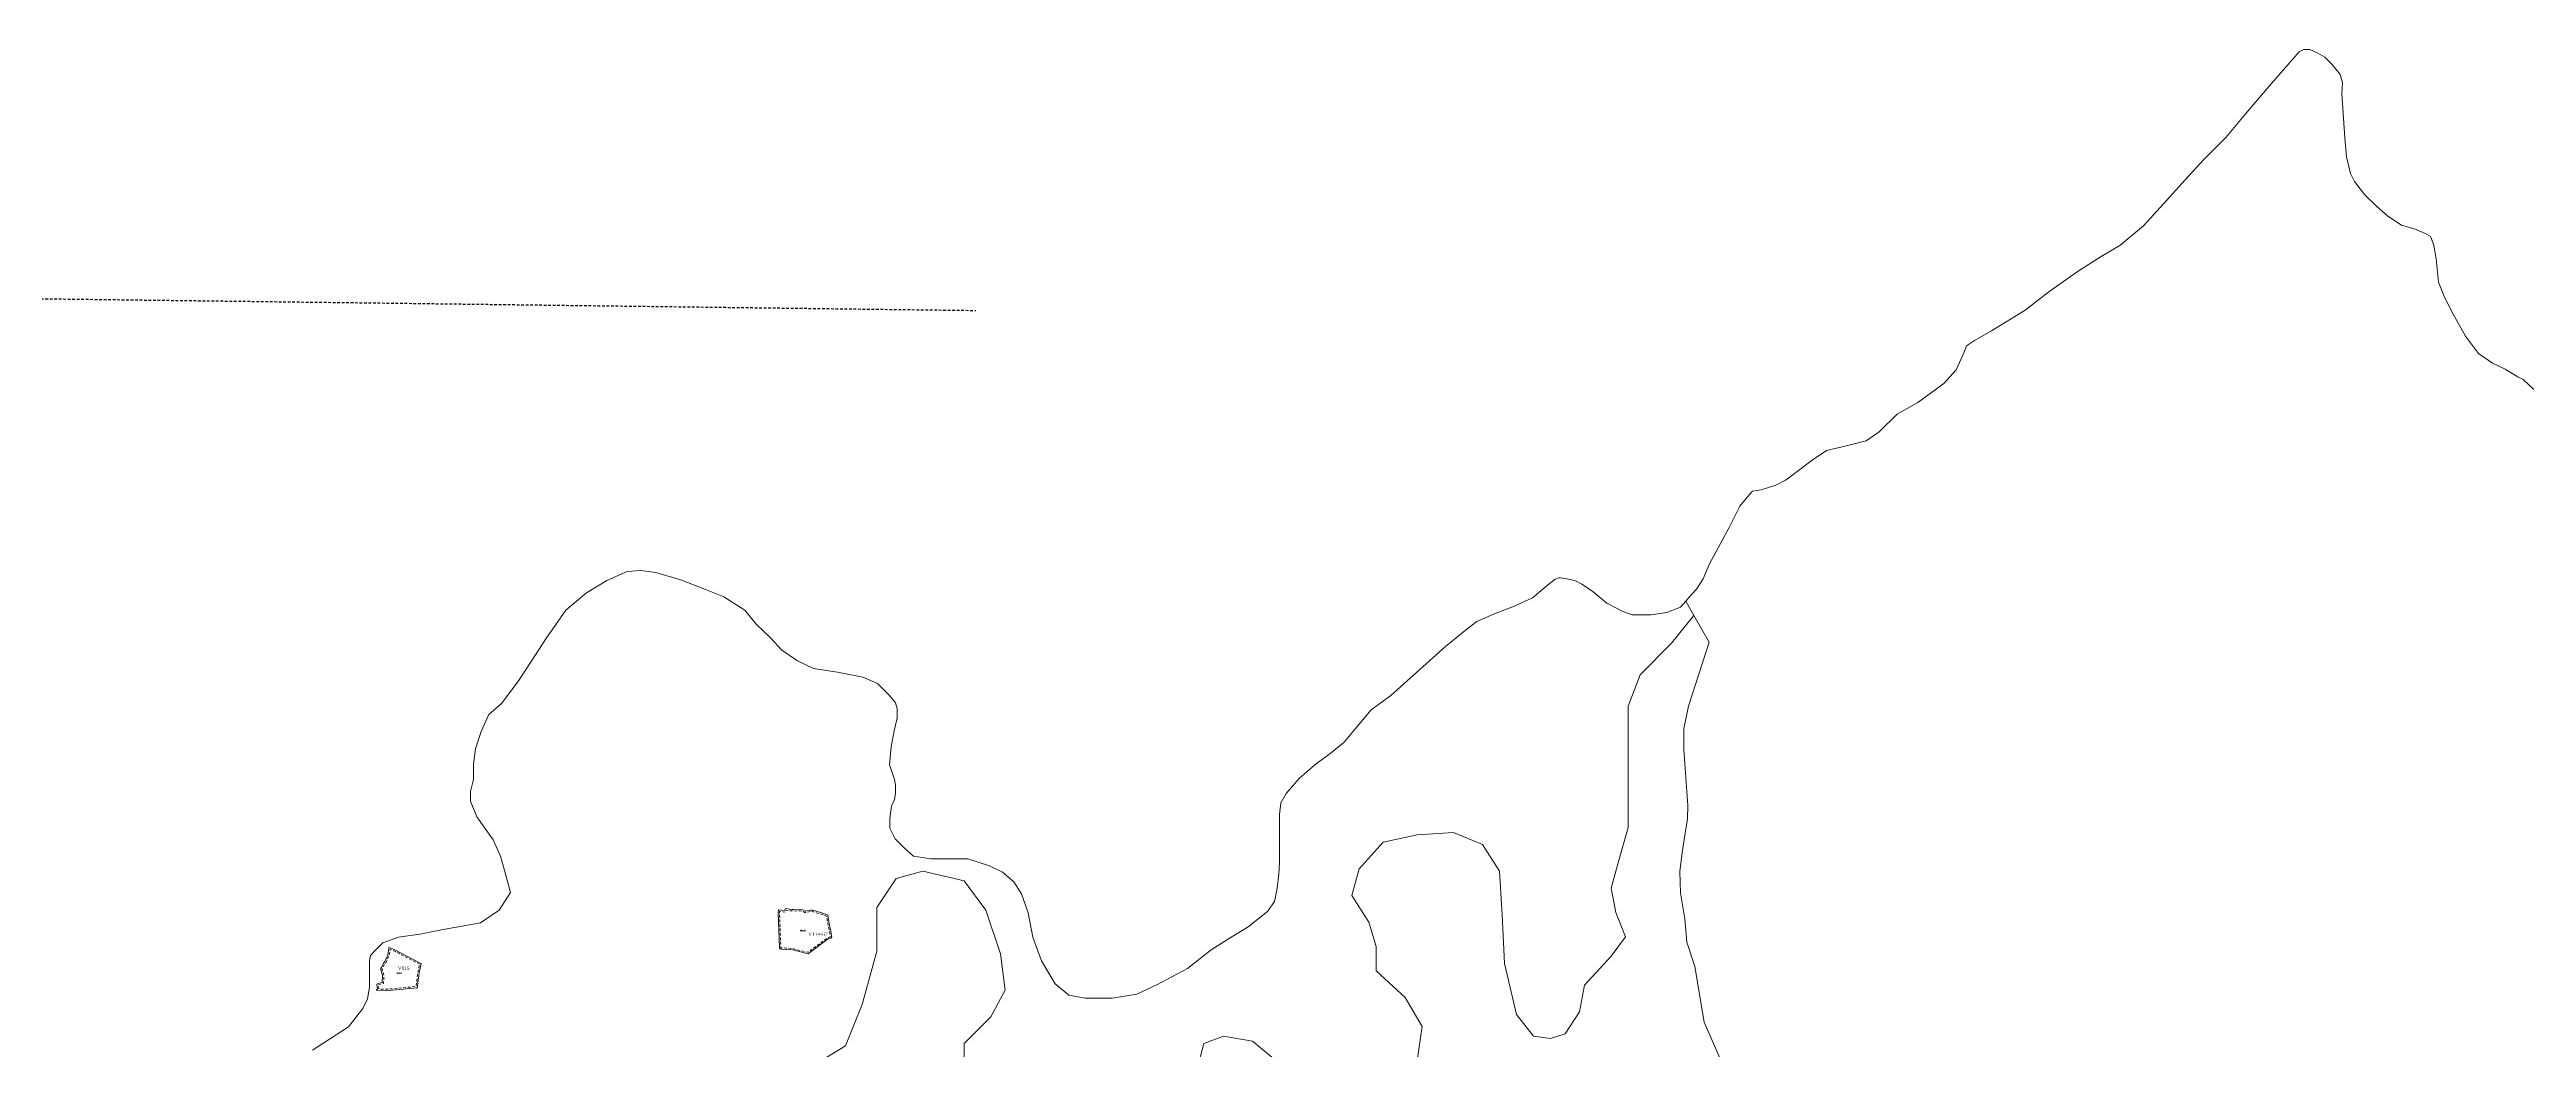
# Model space of a CAD drawing. Header units: metres. Extents: x 542180 to 550635, y 1840441 to 1846931.
# Drawn here: x 543310 to 545161, y 1844473 to 1845220 of the extents above; entities that cross this region are included whole.
import ezdxf
from ezdxf.enums import TextEntityAlignment as Align

# ---------------------------------------------------------------- set-up
doc = ezdxf.new("R2010")
doc.units = ezdxf.units.M
doc.header["$MEASUREMENT"] = 0
doc.linetypes.add('DGN Style 2', pattern=[3.355162, 2.013097, -1.342065])
for name, color, linetype, lineweight in [('Level 10', 7, 'Continuous', 0), ('Level 28', 7, 'Continuous', 0), ('Level 30', 7, 'Continuous', 0), ('Level 34', 7, 'Continuous', 0), ('Level 5', 7, 'Continuous', 0), ('Level 6', 7, 'Continuous', 0)]:
    doc.layers.add(name, color=color, linetype=linetype, lineweight=lineweight)
doc.styles.add('Style-Times New Roman', font='times.ttf')

msp = doc.modelspace()

# ---------------------------------------------------------------- linework, layer by layer
at = {"layer": 'Level 10', "color": 7, "lineweight": 0}
msp.add_line((544532.74, 1844807.96), (544538.83, 1844797.22), dxfattribs=at)
at = {"layer": 'Level 10', "color": 7, "lineweight": 0, "flags": 128}
for points in [[(544532.74, 1844807.96), (544535.49, 1844811.07), (544540.84, 1844816.82), (544545.74, 1844824.41), (544550.43, 1844835.77), (544565.29, 1844862.84), (544573.04, 1844878.73), (544580.47, 1844887.56), (544582.61, 1844889.93), (544589.12, 1844891.11), (544600.13, 1844894.49), (544607.72, 1844898.52), (544627.12, 1844913.05), (544637.96, 1844920.29), (544649.55, 1844923.19), (544667.63, 1844927.5), (544677.24, 1844934.23), (544690.58, 1844947.58), (544706.14, 1844956.14), (544725.49, 1844970.45), (544734.68, 1844980.57), (544740.84, 1844993.8), (544742.58, 1844998.43), (544748.52, 1845002.6), (544761.17, 1845009.71), (544786.29, 1845025.26), (544805.14, 1845039.71), (544825.97, 1845054.26), (544843.24, 1845065.26), (544857.14, 1845073.45), (544874.68, 1845088.06), (544889.71, 1845104.74), (544905.99, 1845122.62), (544919.8, 1845137.62), (544936.24, 1845154.07), (544949.94, 1845170.6), (544968.56, 1845192.41), (544991.16, 1845218.08), (544994.46, 1845219.85), (544999.08, 1845219.85), (545005, 1845217.04), (545010.31, 1845214.05), (545015.36, 1845209), (545021.74, 1845201.27), (545023.45, 1845195.02), (545023.07, 1845187), (545025.08, 1845153.89), (545026.34, 1845139.72), (545029.44, 1845127.29), (545032.47, 1845121.22), (545039.97, 1845111.5), (545049.19, 1845102.7), (545057.23, 1845095.51), (545067.64, 1845088.71), (545078.5, 1845085.36), (545085.76, 1845082.09), (545089.2, 1845080.13), (545090.01, 1845078.5), (545091.68, 1845073.46), (545093.53, 1845063.5), (545095.19, 1845046.09), (545099.66, 1845034.89), (545106.22, 1845022.17), (545115.26, 1845005.72), (545124.99, 1844992.89), (545135.52, 1844985.56), (545144.92, 1844981.06), (545154.41, 1844975.52), (545158.45, 1844973.5), (545166.45, 1844965.87)], [(544532.74, 1844807.96), (544528.7, 1844803.36), (544518.69, 1844799.36), (544506.63, 1844797.64), (544492.65, 1844797.64), (544485.65, 1844800.14), (544473.85, 1844806.45), (544463.59, 1844814.76), (544455.65, 1844820.17), (544449.94, 1844823.34), (544443.92, 1844824.61), (544439.26, 1844825.28), (544438, 1844825.28), (544435.21, 1844824.21), (544430.74, 1844820.68), (544418.26, 1844810.35), (544403.93, 1844803.78), (544389.01, 1844798.25), (544376.64, 1844792.57), (544369.09, 1844787.04), (544353.32, 1844773.98), (544312.3, 1844737.36), (544297.78, 1844726.61), (544286.17, 1844712.87), (544277.46, 1844702.42), (544267.97, 1844694.7), (544255.35, 1844685.37), (544243.79, 1844675.37), (544234.08, 1844664.13), (544230.16, 1844657.16), (544229.25, 1844648.45), (544229.25, 1844612.65), (544228.66, 1844603.98), (544227.51, 1844593.58), (544225.51, 1844583.54), (544220.21, 1844575.97), (544205.83, 1844564.58), (544191.13, 1844555.53), (544178.2, 1844547.44), (544160.34, 1844533.48), (544138.09, 1844521.48), (544122.65, 1844514.36), (544104.03, 1844511.35), (544084.1, 1844511.35), (544071.66, 1844513.43), (544061.59, 1844522.06), (544051.27, 1844539.08), (544044.75, 1844556.87), (544041.43, 1844575.14), (544036.36, 1844589.35), (544030.73, 1844598.27), (544022.26, 1844605.33), (544012.44, 1844610.25), (543996.32, 1844615.29), (543968.66, 1844615.29), (543955.6, 1844617.36), (543948.95, 1844623.28), (543941.92, 1844630.31), (543937.91, 1844638.33), (543937.91, 1844645.44), (543939.22, 1844654.64), (543941.48, 1844659.75), (543942.33, 1844664.38), (543942.33, 1844670.72), (543941.47, 1844674.6), (543937.8, 1844685.61), (543939.06, 1844699.01), (543941.35, 1844711.05), (543943.42, 1844720.36), (543943.42, 1844727.57), (543942.36, 1844731.79), (543937.53, 1844737.51), (543928.73, 1844746.31), (543917.95, 1844751.01), (543898.92, 1844754.71), (543880.92, 1844757.62), (543869.02, 1844763.25), (543857.44, 1844771.19), (543848.77, 1844780.44), (543838.08, 1844790.58), (543829.65, 1844801.12), (543814.09, 1844811.17), (543800.37, 1844816.45), (543782.37, 1844823.55), (543763.3, 1844829.37), (543751.92, 1844830.86), (543741.66, 1844829.93), (543726.59, 1844823.39), (543711.42, 1844813.97), (543695.94, 1844801.06), (543681.08, 1844779.82), (543670.07, 1844762.75), (543660, 1844747.62), (543647.85, 1844731.42), (543638.47, 1844723.07), (543632.64, 1844710.42), (543628.54, 1844697.61), (543627.02, 1844685.97), (543627.02, 1844675.37), (543626.81, 1844673.67), (543624.81, 1844665.66), (543624.81, 1844658.47), (543629.53, 1844646.67), (543641.59, 1844629.65), (543647.07, 1844617.48), (543650.52, 1844604.82), (543654.69, 1844590.2), (543646.11, 1844576.92), (543632.08, 1844567.57), (543603.12, 1844562.35), (543586.94, 1844558.99), (543570.86, 1844556.85), (543559.22, 1844552.66), (543553.3, 1844546.73), (543550.1, 1844543.13), (543549.12, 1844539.53), (543549.12, 1844519.48), (543547.77, 1844510.69), (543544.22, 1844503.56), (543533.65, 1844489.9), (543506.56, 1844472.58)], [(544538.83, 1844797.22), (544522.2, 1844776.41), (544498.66, 1844752.86), (544489.61, 1844729.3), (544489.61, 1844638.72), (544482.36, 1844613.35), (544476.93, 1844593.42), (544480.55, 1844575.31), (544487.8, 1844557.19), (544476.93, 1844542.7), (544457.02, 1844520.95), (544453.39, 1844501.03), (544442.53, 1844484.72), (544431.67, 1844481.1), (544418.99, 1844482.91), (544406.32, 1844499.21), (544397.27, 1844537.26), (544395.45, 1844573.49), (544393.64, 1844606.11), (544380.97, 1844626.04), (544359.24, 1844635.09), (544332.08, 1844633.28), (544306.73, 1844627.85), (544288.63, 1844607.92), (544283.2, 1844587.99), (544295.87, 1844568.06), (544301.3, 1844549.94), (544301.3, 1844531.82), (544323.03, 1844511.9), (544335.7, 1844490.15), (544332.08, 1844464.79)], [(544563.78, 1844454.12), (544546.47, 1844493.49), (544539.41, 1844535.08), (544533.5, 1844553.14), (544532.04, 1844570.53), (544528.84, 1844590.03), (544528.3, 1844605.99), (544530.06, 1844620.1), (544532.25, 1844634.54), (544533.92, 1844644.92), (544534.25, 1844655.34), (544531.38, 1844697), (544531.35, 1844712.73), (544534.83, 1844729.4), (544550.2, 1844777.17), (544538.83, 1844797.22)], [(543993.5, 1844464.79), (543993.5, 1844477.47), (544013.41, 1844497.4), (544024.28, 1844517.33), (544020.66, 1844544.51), (544009.79, 1844577.12), (543993.5, 1844598.86), (543962.72, 1844606.11), (543942.8, 1844600.67), (543928.32, 1844578.93), (543928.32, 1844546.32), (543917.45, 1844506.46), (543904.78, 1844475.66), (543881.24, 1844461.17)], [(544230.69, 1844461.17), (544208.96, 1844479.28), (544187.23, 1844482.91), (544172.75, 1844477.47), (544167.32, 1844457.54)]]:
    msp.add_lwpolyline(points, dxfattribs=at)
at = {"layer": 'Level 30', "color": 5, "linetype": 'Continuous', "lineweight": 0, "flags": 128}
for points in [[(543894.582, 1844557.2423), (543894.2713, 1844556.3286), (543894.1437, 1844556.0134), (543892.3084, 1844555.7508), (543877.2096, 1844544.5541), (543876.8902, 1844544.5227), (543874.9213, 1844544.8867), (543872.1949, 1844545.5971), (543868.3353, 1844546.5516), (543865.4266, 1844547.3314), (543860.4314, 1844547.7482), (543857.4371, 1844547.9171), (543856.5693, 1844547.9461), (543856.1769, 1844548.0346), (543855.6438, 1844548.5348), (543855.5695, 1844549.2619), (543854.5959, 1844575.3372), (543854.8067, 1844577.1893), (543859.2778, 1844576.6803), (543859.9602, 1844578.2541), (543862.9157, 1844577.6925), (543863.4155, 1844577.663), (543864.9232, 1844577.6449), (543865.4236, 1844577.6202), (543866.4087, 1844577.4328), (543866.9084, 1844577.4014), (543870.9462, 1844577.507), (543872.9387, 1844577.3276), (543874.8396, 1844576.3432), (543875.3465, 1844576.376), (543875.856, 1844576.4307), (543878.9529, 1844577.1114), (543879.4534, 1844577.0874), (543879.9481, 1844577.0132), (543880.4408, 1844576.9205), (543888.7217, 1844574.5137), (543890.1604, 1844573.8895), (543891.2949, 1844573.4534), (543891.9073, 1844573.1851), (543891.7504, 1844572.8728), (543891.8437, 1844572.1468), (543892.0023, 1844571.1567), (543891.9777, 1844571.1532), (543892.0486, 1844570.6582), (543892.0832, 1844570.6632), (543892.1194, 1844570.1633), (543892.1641, 1844570.1697), (543892.3258, 1844569.1826), (543892.3794, 1844568.6852), (543892.4132, 1844568.185), (543892.6437, 1844567.2078), (543893.0438, 1844565.2446), (543893.916, 1844561.8338), (543894.0184, 1844561.3433), (543894.4603, 1844557.8709), (543894.582, 1844557.2423)], [(543587.7319, 1844537.0255), (543587.5984, 1844537.2588), (543567.223, 1844547.9887), (543563.7577, 1844549.0753), (543563.6498, 1844548.0612), (543563.0217, 1844543.76), (543562.8342, 1844543.2948), (543561.7117, 1844541.0267), (543560.5369, 1844538.2511), (543559.7899, 1844537.4373), (543558.0875, 1844534.3031), (543557.6028, 1844533.7076), (543557.6013, 1844533.6771), (543557.6436, 1844533.3169), (543557.7604, 1844532.6892), (543558.0924, 1844531.1627), (543558.248, 1844530.6508), (543558.953, 1844528.5975), (543559.0049, 1844528.0927), (543558.7925, 1844523.5966), (543558.7352, 1844523.0994), (543555.5862, 1844522.3141), (543554.6745, 1844521.8758), (543555.2366, 1844518.3286), (543554.7094, 1844517.8639), (543554.283, 1844517.3921), (543561.3629, 1844516.9041), (543584.6089, 1844519.0794), (543585.0019, 1844519.5798), (543585.3809, 1844522.9265), (543585.687, 1844524.837), (543586.0094, 1844528.0469), (543586.3082, 1844530.3667), (543587.7319, 1844537.0255)]]:
    msp.add_lwpolyline(points, dxfattribs=at)
at = {"layer": 'Level 34', "color": 2, "linetype": 'DGN Style 2', "lineweight": 30}
msp.add_line((542179.77, 1845047.87), (544002.33, 1845024.98), dxfattribs=at)
at = {"layer": 'Level 6', "color": 2, "linetype": 'DGN Style 2', "lineweight": 0, "flags": 128}
for points in [[(543893.549766, 1844557.312881), (543893.415985, 1844556.919461), (543891.916121, 1844556.704856), (543876.865854, 1844545.544147), (543875.138551, 1844545.863481), (543872.441018, 1844546.56636), (543868.584834, 1844547.520015), (543865.599022, 1844548.320488), (543860.501147, 1844548.745855), (543857.481964, 1844548.916159), (543856.697135, 1844548.942386), (543856.662556, 1844548.950185), (543856.600622, 1844549.008297), (543856.5676, 1844549.331457), (543855.59802, 1844575.299097), (543855.687196, 1844576.082603), (543859.900614, 1844575.602938), (543860.559428, 1844577.122342), (543862.792389, 1844576.698038), (543863.380018, 1844576.663354), (543864.892537, 1844576.645196), (543865.304939, 1844576.62484), (543866.283411, 1844576.438701), (543866.890079, 1844576.400579), (543870.914328, 1844576.505825), (543872.653326, 1844576.349249), (543874.626675, 1844575.327331), (543875.432198, 1844575.379454), (543876.017193, 1844575.442259), (543879.037763, 1844576.106182), (543879.355036, 1844576.090968), (543879.781426, 1844576.027013), (543880.208256, 1844575.946707), (543888.381786, 1844573.571113), (543889.78182, 1844572.963689), (543890.779796, 1844572.580069), (543890.853834, 1844572.003949), (543890.853925, 1844572.003384), (543890.845884, 1844572.00224), (543891.124452, 1844570.057373), (543891.199472, 1844569.02139), (543891.335287, 1844569.040835), (543891.38302, 1844568.597886), (543891.421022, 1844568.035496), (543891.666897, 1844566.993113), (543892.068866, 1844565.020744), (543892.941656, 1844561.607635), (543893.031404, 1844561.177739), (543893.472383, 1844557.712576), (543893.549766, 1844557.312881)], [(543586.62692, 1844536.640206), (543566.837279, 1844547.06164), (543564.616146, 1844547.758111), (543563.993919, 1844543.497128), (543563.747404, 1844542.885508), (543562.621072, 1844540.609664), (543561.39045, 1844537.70218), (543560.609864, 1844536.851791), (543558.921818, 1844533.744015), (543558.644652, 1844533.403491), (543558.740764, 1844532.886974), (543559.060951, 1844531.414787), (543559.199592, 1844530.958682), (543559.936032, 1844528.813814), (543560.007324, 1844528.120398), (543559.789792, 1844523.51567), (543559.649316, 1844522.296736), (543555.927353, 1844521.368551), (543555.778684, 1844521.297078), (543556.260235, 1844518.258187), (543561.350616, 1844517.907319), (543584.046622, 1844520.031152), (543584.389846, 1844523.061936), (543584.694943, 1844524.966181), (543585.015805, 1844528.160765), (543585.321668, 1844530.535402), (543586.62692, 1844536.640206)]]:
    msp.add_lwpolyline(points, close=True, dxfattribs=at)

# ---------------------------------------------------------------- texts
at = {"layer": 'Level 28', "color": 1, "lineweight": 0, "style": 'Style-Times New Roman'}
for s, p in [('VT14-G7', (543877.099309, 1844557.884846)), ('VT15', (543570.483744, 1844532.410454))]:
    msp.add_text(s, height=2.421591, dxfattribs=at).set_placement(p)
at = {"layer": 'Level 5', "color": 5, "linetype": 'Continuous', "lineweight": 0, "style": 'Style-Times New Roman'}
for s, p in [('%%u1075,0%%U', (543873.028218, 1844562.26003)), ('%%u717,0%%U', (543571.382086, 1844530.647002))]:
    msp.add_text(s, height=1, dxfattribs=at).set_placement(p, align=Align.MIDDLE_CENTER)

doc.saveas('drawing.dxf')
